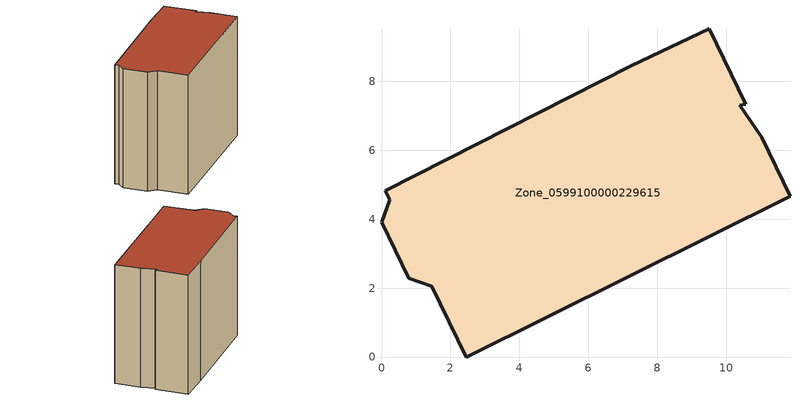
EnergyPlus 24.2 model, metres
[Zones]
Zone_0599100000229615
 floor ground (C_G): 10.38,7.31 11.02,6.37 11.84,4.67 2.46,0 1.46,2.06 0.79,2.29 0,3.91 0.24,4.57 0.11,4.83 7.24,8.45 9.51,9.52 10.56,7.33 z0
 wall outside (C_F): 7.24,8.45 0.11,4.83 0.24,4.57 0,3.91 0.79,2.29 1.46,2.06 2.46,0 11.84,4.67 11.02,6.37 10.38,7.31 10.56,7.33 9.51,9.52 7.24,8.45 z0:9
 roof outside (C_R): 11.02,6.37 10.38,7.31 10.56,7.33 9.51,9.52 7.24,8.45 0.11,4.83 0.24,4.57 0,3.91 0.79,2.29 1.46,2.06 2.46,0 11.84,4.67 z9
[BUILDING]
Pand.0599100000229615: North Axis=0; Terrain=City; Loads Convergence Tolerance Value=0.04; Temperature Convergence Tolerance Value=0.4; Solar Distribution=FullExterior; Maximum Number of Warmup Days=25; Minimum Number of Warmup Days=1
[Site:Location]
Rotterdam.The.Hague.AP_ZH_NLD Design_Conditions: Latitude=51.96; Longitude=4.45; Time Zone=1; Elevation=-4.5
[SITE:GROUNDTEMPERATURE:BUILDINGSURFACE]
18, 18, 18, 18, 18, 18, 18, 18, 18, 18, 18, 18
[MATERIAL] Thermal Absorptance=0.9; Solar Absorptance=0.7; Visible Absorptance=0.7
Name | Roughness | Thickness | Conductivity | Density | Specific Heat
G.TI.1946 | MediumSmooth | 0.15 | 1 | 540 | 1210
F.TI.1946 | Rough | 0.3 | 0.857143 | 1920 | 840
R.TI.1946 | MediumRough | 0.2 | 0.1 | 1500 | 1000
[CONSTRUCTION]
C_G: G.TI.1946
C_F: F.TI.1946
C_R: R.TI.1946
[ZONE]
Zone_0599100000229615: Type=1; Multiplier=1; Ceiling Height=Autocalculate; Volume=Autocalculate; Floor Area=autocalculate; Part of Total Floor Area=Yes
[ZONEINFILTRATION:DESIGNFLOWRATE]
Infil_Zone_0599100000229615: Zone or ZoneList or Space or SpaceList=Zone_0599100000229615; Schedule=AlwaysOn; Design Flow Rate Calculation Method=Flow/Area; Flow Rate per Floor Area=0.003; Constant Term Coefficient=1; Temperature Term Coefficient=0; Velocity Term Coefficient=0; Velocity Squared Term Coefficient=0
[HVACTEMPLATE:ZONE:IDEALLOADSAIRSYSTEM]
Zone_0599100000229615: Maximum Heating Supply Air Temperature=50; Minimum Cooling Supply Air Temperature=13; Maximum Heating Supply Air Humidity Ratio=0.0156; Minimum Cooling Supply Air Humidity Ratio=0.0077; Heating Limit=NoLimit; Cooling Limit=NoLimit; Dehumidification Control Type=ConstantSensibleHeatRatio; Cooling Sensible Heat Ratio=0.7; Dehumidification Setpoint=60; Humidification Control Type=None; Humidification Setpoint=30; Outdoor Air Method=None; Outdoor Air Flow Rate per Person=0.00944; Outdoor Air Flow Rate per Zone Floor Area=0; Outdoor Air Flow Rate per Zone=0; Demand Controlled Ventilation Type=None; Outdoor Air Economizer Type=NoEconomizer; Heat Recovery Type=None; Sensible Heat Recovery Effectiveness=0.7; Latent Heat Recovery Effectiveness=0.65
[ZONECONTROL:THERMOSTAT]
ThermostatControl_Zone_0599100000229615: Zone or ZoneList=Zone_0599100000229615; Control Type Schedule=DualSetpointControlType; Control 1=Thermostat_Zone_0599100000229615; Temperature Difference Between Cutout And Setpoint=0
[THERMOSTATSETPOINT:DUALSETPOINT]
Thermostat_Zone_0599100000229615: Heating Setpoint Temperature Schedule=HeatingSetpoint_Zone_0599100000229615; Cooling Setpoint Temperature Schedule=CoolingSetpoint_Zone_0599100000229615
[SCHEDULE:COMPACT]
HeatingSetpoint_Zone_0599100000229615: Through: 12/31, For: AllDays, Until: 24:00, 21
CoolingSetpoint_Zone_0599100000229615: Through: 12/31, For: AllDays, Until: 24:00, 24
DualSetpointControlType: Through: 12/31, For: AllDays, Until: 24:00, 4
AlwaysOn: Through: 12/31, For: AllDays, Until: 24:00, 1
